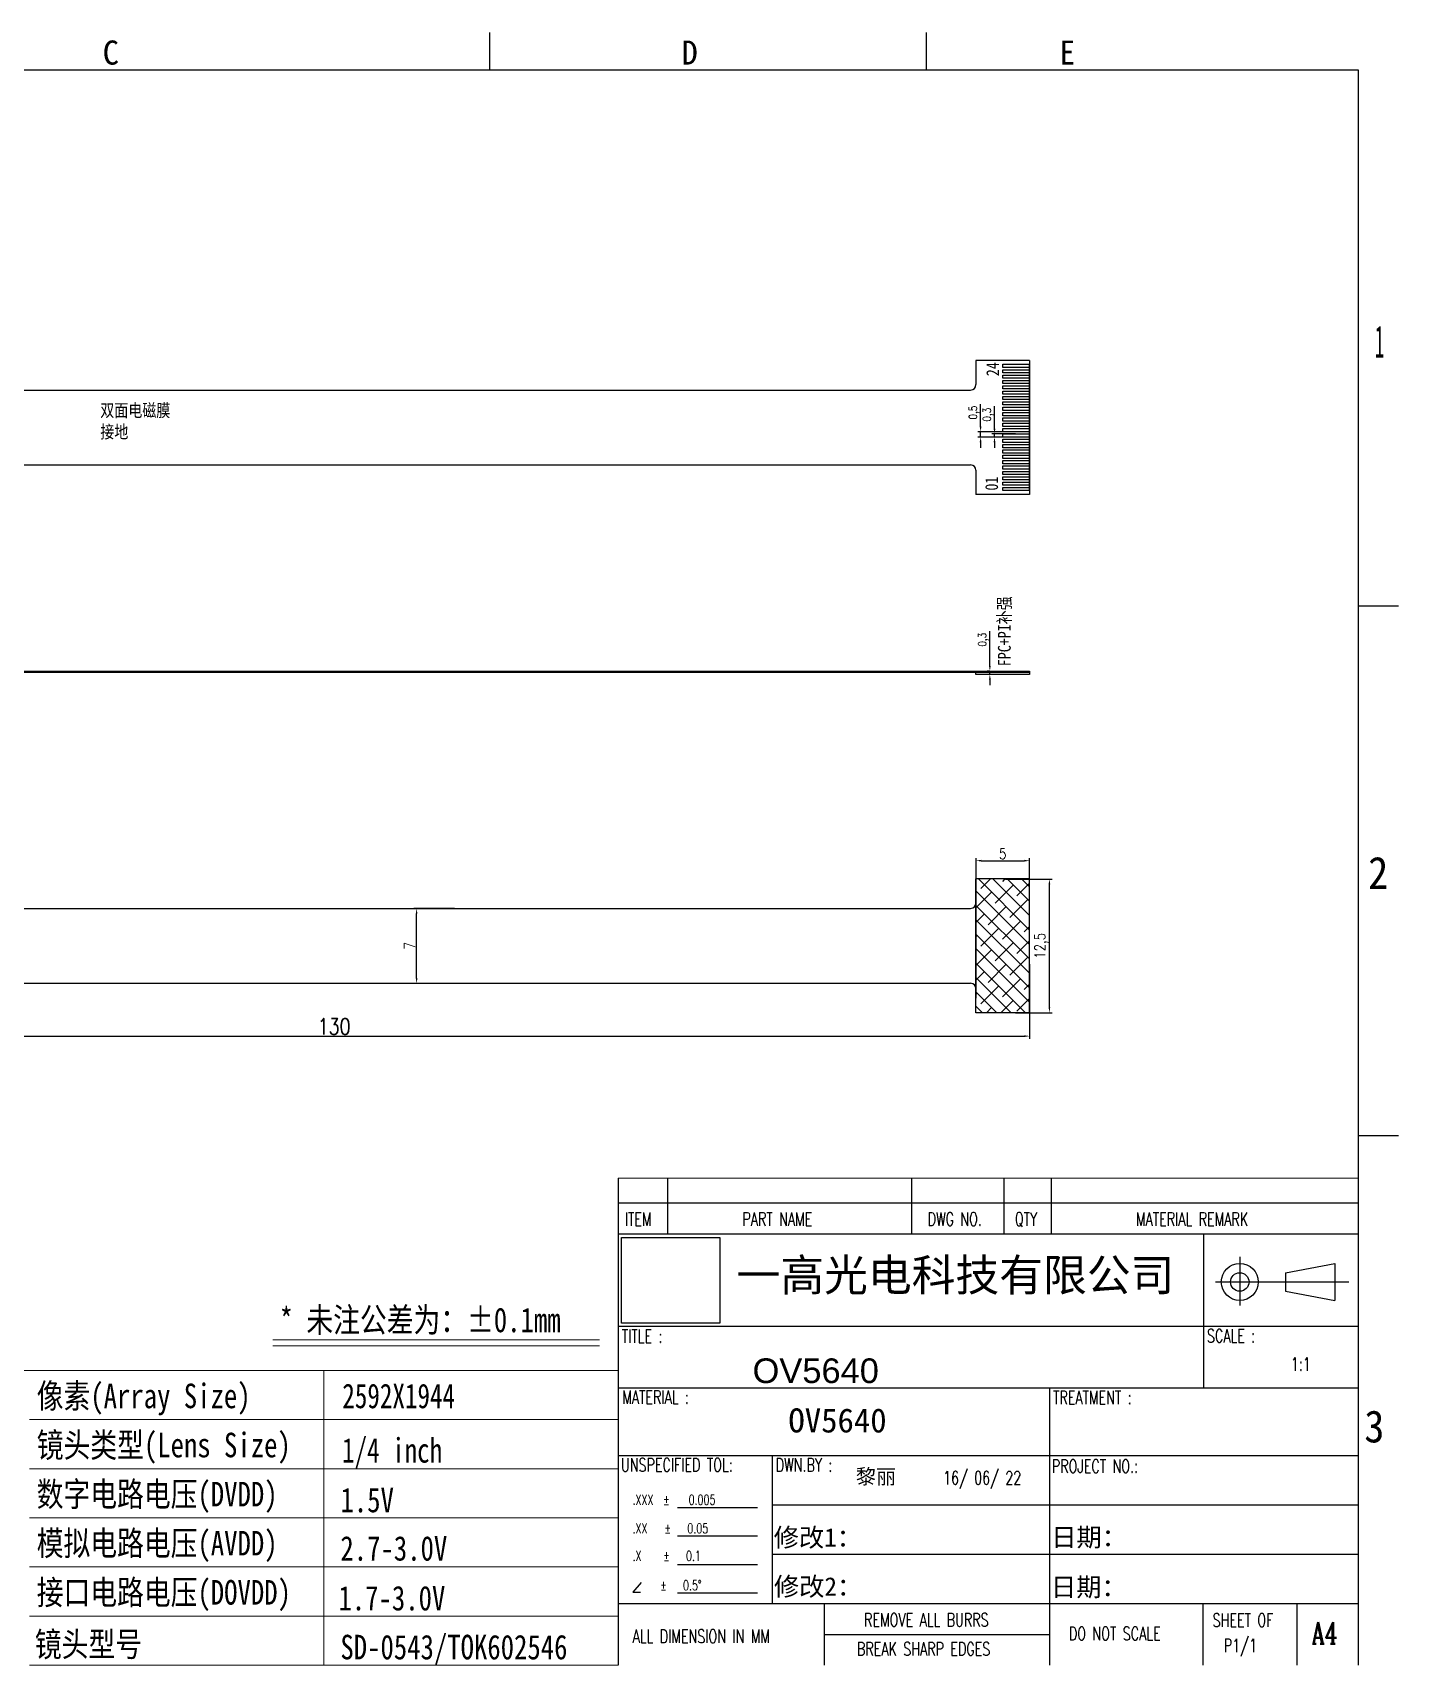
# Model space of a CAD drawing. Header units: millimetres. Extents: x -13735 to -2522, y -872 to 1555.
# Drawn here: x -6774.8 to -6647.2, y -871.5 to -718.9 of the extents above; entities that cross this region are included whole.
import ezdxf

# ---------------------------------------------------------------- set-up
doc = ezdxf.new("R2010")
doc.units = ezdxf.units.MM
doc.header["$LTSCALE"] = 0.3
for name, color, linetype in [('DIM', 3, 'Continuous'), ('DRAW', 7, 'Continuous'), ('图框', 7, 'Continuous')]:
    doc.layers.add(name, color=color, linetype=linetype)
doc.layers.add('粗实线层', color=7, linetype='Continuous', lineweight=18)
doc.styles.add('COMPLEX', font='complex', dxfattribs={"width": 0.7, "height": 3})
doc.styles.add('HZ0', font='romant.shx', dxfattribs={"width": 0.8, "bigfont": 'HZTXT0.shx'})
doc.styles.add('TEXTSTYLE_1', font='txt', dxfattribs={"width": 0.8})
doc.styles.add('仿宋GB2312', font='SimSun.ttf', dxfattribs={"width": 0.8})
doc.styles.add('宋体', font='SimSun.ttf', dxfattribs={"height": 4})
doc.styles.add('样式 2', font='txt.shx')
doc.styles.add('样式 3', font='SIMFANG.TTF', dxfattribs={"width": 0.8})
doc.dimstyles.new('与水平对齐', dxfattribs={"dimscale": 0.5, "dimtxt": 0.9, "dimasz": 1, "dimexe": 0.5, "dimexo": 0.5, "dimgap": 0.3, "dimtad": 1, "dimtxsty": 'Standard', "dimcen": 1, "dimclrd": 3, "dimclrt": 256, "dimazin": 0, "dimtfac": 1, "dimtmove": 0, "dimatfit": 3, "dimfxl": 0, "dimarcsym": 0})
picture_1 = doc.add_image_def('image1.jpg', size_in_pixel=(238, 207))

# ---------------------------------------------------------------- blocks, each defined once
blk = doc.blocks.new('*D152')
at = {"layer": 'Defpoints', "color": 0}
for p in [(-6681.65, -805.76), (-6811.65, -807.59), (-6681.65, -812.72)]:
    blk.add_point(p, dxfattribs=at)
at = {"layer": 'DRAW', "color": 0, "lineweight": -2}
for p, q in [((-6681.65, -806.01), (-6681.65, -812.97)), ((-6811.65, -807.84), (-6811.65, -812.97))]:
    blk.add_line(p, q, dxfattribs=at)
at = {"layer": 'DRAW', "color": 3, "lineweight": -2}
blk.add_line((-6811.15, -812.72), (-6682.15, -812.72), dxfattribs=at)
at = {"layer": 'DRAW', "color": 3}
for points in [[(-6811.15, -812.64), (-6811.15, -812.81), (-6811.65, -812.72)], [(-6682.15, -812.64), (-6682.15, -812.81), (-6681.65, -812.72)]]:
    blk.add_solid(points, dxfattribs=at)
at = {"layer": 'DRAW', "color": 3, "insert": (-6746.65, -811.82), "char_height": 1.5, "attachment_point": 5, "style": 'HZ0'}
blk.add_mtext('130', dxfattribs=at)
blk = doc.blocks.new('*D155')
at = {"layer": 'Defpoints', "color": 0}
for p in [(-6685.36, -778.62), (-6685.17, -778.62), (-6685.17, -778.92)]:
    blk.add_point(p, dxfattribs=at)
at = {"layer": 'DRAW', "color": 3, "lineweight": -2}
for p, q in [((-6685.36, -778.12), (-6685.36, -774.88)), ((-6685.36, -778.92), (-6685.36, -778.62)), ((-6685.36, -779.42), (-6685.36, -779.92))]:
    blk.add_line(p, q, dxfattribs=at)
at = {"layer": 'DRAW', "color": 0, "lineweight": -2}
for p, q in [((-6685.42, -778.62), (-6685.61, -778.62)), ((-6685.42, -778.92), (-6685.61, -778.92))]:
    blk.add_line(p, q, dxfattribs=at)
at = {"layer": 'DRAW', "color": 3}
for points in [[(-6685.44, -778.12), (-6685.27, -778.12), (-6685.36, -778.62)], [(-6685.44, -779.42), (-6685.27, -779.42), (-6685.36, -778.92)]]:
    blk.add_solid(points, dxfattribs=at)
at = {"layer": 'DRAW', "color": 3, "insert": (-6685.95, -775.68), "char_height": 0.75, "attachment_point": 5, "rotation": 90, "style": 'HZ0'}
blk.add_mtext('0,3', dxfattribs=at)
blk = doc.blocks.new('*D156')
at = {"layer": 'Defpoints', "color": 0}
for p in [(-6738.94, -800.79), (-6735.15, -800.79), (-6735.15, -807.79)]:
    blk.add_point(p, dxfattribs=at)
at = {"layer": 'DRAW', "color": 0, "lineweight": -2}
for p, q in [((-6735.4, -800.79), (-6739.19, -800.79)), ((-6735.4, -807.79), (-6739.19, -807.79))]:
    blk.add_line(p, q, dxfattribs=at)
at = {"layer": 'DRAW', "color": 3, "lineweight": -2}
blk.add_line((-6738.94, -807.29), (-6738.94, -801.29), dxfattribs=at)
at = {"layer": 'DRAW', "color": 3}
for points in [[(-6739.02, -801.29), (-6738.86, -801.29), (-6738.94, -800.79)], [(-6739.02, -807.29), (-6738.86, -807.29), (-6738.94, -807.79)]]:
    blk.add_solid(points, dxfattribs=at)
at = {"layer": 'DRAW', "color": 3, "insert": (-6739.59, -804.29), "char_height": 1, "attachment_point": 5, "rotation": 90, "style": 'HZ0'}
blk.add_mtext('7', dxfattribs=at)
blk = doc.blocks.new('*D157')
at = {"layer": 'Defpoints', "color": 0}
for p in [(-6684.92, -756.44), (-6682.7, -756.44), (-6682.7, -756.74)]:
    blk.add_point(p, dxfattribs=at)
at = {"layer": 'DRAW', "color": 3, "lineweight": -2}
for p, q in [((-6684.92, -755.94), (-6684.92, -753.86)), ((-6684.92, -756.74), (-6684.92, -756.44)), ((-6684.92, -757.24), (-6684.92, -757.74))]:
    blk.add_line(p, q, dxfattribs=at)
at = {"layer": 'DRAW', "color": 0, "lineweight": -2}
for p, q in [((-6682.95, -756.44), (-6685.17, -756.44)), ((-6682.95, -756.74), (-6685.17, -756.74))]:
    blk.add_line(p, q, dxfattribs=at)
at = {"layer": 'DRAW', "color": 3}
for points in [[(-6685.01, -755.94), (-6684.84, -755.94), (-6684.92, -756.44)], [(-6685.01, -757.24), (-6684.84, -757.24), (-6684.92, -756.74)]]:
    blk.add_solid(points, dxfattribs=at)
at = {"layer": 'DRAW', "color": 3, "insert": (-6685.52, -754.65), "char_height": 0.75, "attachment_point": 5, "rotation": 90, "style": 'HZ0'}
blk.add_mtext('0,3', dxfattribs=at)
blk = doc.blocks.new('*D158')
at = {"layer": 'Defpoints', "color": 0}
for p in [(-6686.22, -756.24), (-6682.9, -756.24), (-6682.9, -756.74)]:
    blk.add_point(p, dxfattribs=at)
at = {"layer": 'DRAW', "color": 3, "lineweight": -2}
for p, q in [((-6686.22, -755.74), (-6686.22, -753.66)), ((-6686.22, -756.74), (-6686.22, -756.24)), ((-6686.22, -757.24), (-6686.22, -757.74))]:
    blk.add_line(p, q, dxfattribs=at)
at = {"layer": 'DRAW', "color": 0, "lineweight": -2}
for p, q in [((-6683.15, -756.24), (-6686.47, -756.24)), ((-6683.15, -756.74), (-6686.47, -756.74))]:
    blk.add_line(p, q, dxfattribs=at)
at = {"layer": 'DRAW', "color": 3}
for points in [[(-6686.31, -755.74), (-6686.14, -755.74), (-6686.22, -756.24)], [(-6686.31, -757.24), (-6686.14, -757.24), (-6686.22, -756.74)]]:
    blk.add_solid(points, dxfattribs=at)
at = {"layer": 'DRAW', "color": 3, "insert": (-6686.82, -754.45), "char_height": 0.75, "attachment_point": 5, "rotation": 90, "style": 'HZ0'}
blk.add_mtext('0,5', dxfattribs=at)
blk = doc.blocks.new('*D159')
at = {"layer": 'Defpoints', "color": 0}
for p in [(-6681.65, -796.33), (-6686.65, -809.41), (-6681.65, -808.89)]:
    blk.add_point(p, dxfattribs=at)
at = {"layer": 'DRAW', "color": 0, "lineweight": -2}
for p, q in [((-6686.65, -809.16), (-6686.65, -796.08)), ((-6681.65, -808.64), (-6681.65, -796.08))]:
    blk.add_line(p, q, dxfattribs=at)
at = {"layer": 'DRAW', "color": 3, "lineweight": -2}
blk.add_line((-6686.15, -796.33), (-6682.15, -796.33), dxfattribs=at)
at = {"layer": 'DRAW', "color": 3}
for points in [[(-6686.15, -796.24), (-6686.15, -796.41), (-6686.65, -796.33)], [(-6682.15, -796.24), (-6682.15, -796.41), (-6681.65, -796.33)]]:
    blk.add_solid(points, dxfattribs=at)
at = {"layer": 'DRAW', "color": 3, "insert": (-6684.15, -795.68), "char_height": 1, "attachment_point": 5, "style": 'HZ0'}
blk.add_mtext('5', dxfattribs=at)
blk = doc.blocks.new('*D160')
at = {"layer": 'Defpoints', "color": 0}
for p in [(-6684.15, -798.04), (-6679.79, -798.04), (-6683.21, -810.54)]:
    blk.add_point(p, dxfattribs=at)
at = {"layer": 'DRAW', "color": 0, "lineweight": -2}
for p, q in [((-6683.9, -798.04), (-6679.54, -798.04)), ((-6682.96, -810.54), (-6679.54, -810.54))]:
    blk.add_line(p, q, dxfattribs=at)
at = {"layer": 'DRAW', "color": 3, "lineweight": -2}
blk.add_line((-6679.79, -810.04), (-6679.79, -798.54), dxfattribs=at)
at = {"layer": 'DRAW', "color": 3}
for points in [[(-6679.87, -798.54), (-6679.71, -798.54), (-6679.79, -798.04)], [(-6679.87, -810.04), (-6679.71, -810.04), (-6679.79, -810.54)]]:
    blk.add_solid(points, dxfattribs=at)
at = {"layer": 'DRAW', "color": 3, "insert": (-6680.53, -804.29), "char_height": 1, "attachment_point": 5, "rotation": 90, "style": 'HZ0'}
blk.add_mtext('12,5', dxfattribs=at)

msp = doc.modelspace()

# ---------------------------------------------------------------- hatches: boundary and pattern name
at = {"layer": 'DRAW'}
h = msp.add_hatch(dxfattribs=at)
h.set_pattern_fill('ANSI38', color=256, scale=0.3, angle=90, style=0)
h.set_pattern_definition([(135, (-7572.8873, 6090.8239), (-0.67351921, -0.67351921), []), (225, (-7572.8873, 6090.8239), (-0.67351921, -2.02055763), [2.38125, -1.42875])])
h.paths.add_polyline_path([(-6681.654, -798.036), (-6686.654, -798.036), (-6686.654, -810.536), (-6681.654, -810.536)])

# ---------------------------------------------------------------- linework, layer by layer
for p, q in [((-6681.654, -749.593), (-6686.654, -749.593)), ((-6686.654, -749.593), (-6686.654, -751.843)), ((-6684.154, -750.243), (-6684.154, -749.943)), ((-6684.154, -749.943), (-6681.654, -749.943)), ((-6681.654, -750.243), (-6684.154, -750.243)), ((-6684.154, -750.743), (-6684.154, -750.443)), ((-6684.154, -750.443), (-6681.654, -750.443)), ((-6681.654, -749.593), (-6681.654, -762.093)), ((-6681.654, -761.743), (-6681.654, -749.943)), ((-6681.654, -750.743), (-6684.154, -750.743)), ((-6684.154, -751.243), (-6684.154, -750.943)), ((-6684.154, -750.943), (-6681.654, -750.943)), ((-6681.654, -751.243), (-6684.154, -751.243)), ((-6684.154, -751.743), (-6684.154, -751.443)), ((-6684.154, -751.443), (-6681.654, -751.443)), ((-6681.654, -751.743), (-6684.154, -751.743)), ((-6684.154, -752.243), (-6684.154, -751.943)), ((-6684.154, -751.943), (-6681.654, -751.943)), ((-6803.154, -752.343), (-6687.154, -752.343)), ((-6681.654, -752.243), (-6684.154, -752.243)), ((-6684.154, -752.743), (-6684.154, -752.443)), ((-6684.154, -752.443), (-6681.654, -752.443)), ((-6681.654, -752.743), (-6684.154, -752.743)), ((-6684.154, -753.243), (-6684.154, -752.943)), ((-6684.154, -752.943), (-6681.654, -752.943)), ((-6681.654, -753.243), (-6684.154, -753.243)), ((-6684.154, -753.743), (-6684.154, -753.443)), ((-6684.154, -753.443), (-6681.654, -753.443)), ((-6681.654, -753.743), (-6684.154, -753.743)), ((-6684.154, -754.243), (-6684.154, -753.943)), ((-6684.154, -753.943), (-6681.654, -753.943)), ((-6681.654, -754.243), (-6684.154, -754.243)), ((-6684.154, -754.743), (-6684.154, -754.443)), ((-6684.154, -754.443), (-6681.654, -754.443)), ((-6681.654, -754.743), (-6684.154, -754.743)), ((-6684.154, -755.243), (-6684.154, -754.943)), ((-6684.154, -754.943), (-6681.654, -754.943)), ((-6681.654, -755.243), (-6684.154, -755.243)), ((-6684.154, -755.743), (-6684.154, -755.443)), ((-6684.154, -755.443), (-6681.654, -755.443)), ((-6681.654, -755.743), (-6684.154, -755.743)), ((-6684.154, -756.243), (-6684.154, -755.943)), ((-6684.154, -755.943), (-6681.654, -755.943)), ((-6681.654, -756.243), (-6684.154, -756.243)), ((-6684.154, -756.743), (-6684.154, -756.443)), ((-6684.154, -756.443), (-6681.654, -756.443)), ((-6681.654, -756.743), (-6684.154, -756.743)), ((-6684.154, -757.243), (-6684.154, -756.943)), ((-6684.154, -756.943), (-6681.654, -756.943)), ((-6681.654, -757.243), (-6684.154, -757.243)), ((-6684.154, -757.743), (-6684.154, -757.443)), ((-6684.154, -757.443), (-6681.654, -757.443)), ((-6681.654, -757.743), (-6684.154, -757.743)), ((-6684.154, -758.243), (-6684.154, -757.943)), ((-6684.154, -757.943), (-6681.654, -757.943)), ((-6681.654, -758.243), (-6684.154, -758.243)), ((-6803.154, -759.343), (-6687.154, -759.343)), ((-6684.154, -758.743), (-6684.154, -758.443)), ((-6684.154, -758.443), (-6681.654, -758.443)), ((-6681.654, -758.743), (-6684.154, -758.743)), ((-6684.154, -759.243), (-6684.154, -758.943)), ((-6684.154, -758.943), (-6681.654, -758.943)), ((-6681.654, -759.243), (-6684.154, -759.243)), ((-6684.154, -759.743), (-6684.154, -759.443)), ((-6684.154, -759.443), (-6681.654, -759.443)), ((-6681.654, -759.743), (-6684.154, -759.743)), ((-6686.654, -759.843), (-6686.654, -762.093)), ((-6684.154, -760.243), (-6684.154, -759.943)), ((-6684.154, -759.943), (-6681.654, -759.943)), ((-6681.654, -760.243), (-6684.154, -760.243)), ((-6684.154, -760.743), (-6684.154, -760.443)), ((-6684.154, -760.443), (-6681.654, -760.443)), ((-6681.654, -760.743), (-6684.154, -760.743)), ((-6684.154, -761.243), (-6684.154, -760.943)), ((-6684.154, -760.943), (-6681.654, -760.943)), ((-6681.654, -761.243), (-6684.154, -761.243)), ((-6681.654, -762.093), (-6686.654, -762.093)), ((-6684.154, -761.743), (-6684.154, -761.443)), ((-6684.154, -761.443), (-6681.654, -761.443)), ((-6681.654, -761.743), (-6684.154, -761.743)), ((-6811.654, -778.62), (-6681.654, -778.62)), ((-6681.654, -778.74), (-6811.654, -778.74)), ((-6686.654, -778.92), (-6686.654, -778.74)), ((-6681.654, -778.92), (-6686.654, -778.92)), ((-6681.654, -778.62), (-6681.654, -778.74)), ((-6681.654, -778.74), (-6681.654, -778.92)), ((-6681.654, -798.036), (-6686.654, -798.036)), ((-6686.654, -800.286), (-6686.654, -798.036)), ((-6686.654, -810.536), (-6686.654, -798.036)), ((-6681.654, -810.536), (-6681.654, -798.036)), ((-6803.154, -800.786), (-6687.154, -800.786)), ((-6803.154, -807.786), (-6687.154, -807.786)), ((-6686.654, -810.536), (-6686.654, -808.286)), ((-6681.654, -810.536), (-6686.654, -810.536))]:
    msp.add_line(p, q, dxfattribs=at)
for centre, start, end in [((-6687.154, -751.843), 270, 0), ((-6687.154, -759.843), 0, 90), ((-6687.154, -800.286), 270, 0), ((-6687.154, -808.286), 0, 90)]:
    msp.add_arc(centre, 0.5, start, end, dxfattribs=at)
at = {"layer": '图框', "color": 7, "linetype": 'Continuous'}
for p, q in [((-6732.09, -722.432), (-6732.09, -718.948)), ((-6691.29, -722.432), (-6691.29, -718.948)), ((-6861.211, -722.432), (-6650.923, -722.432)), ((-6650.923, -722.432), (-6650.923, -871.508)), ((-6650.924, -772.508), (-6647.174, -772.508)), ((-6650.924, -822.008), (-6647.174, -822.008))]:
    msp.add_line(p, q, dxfattribs=at)
at = {"layer": '粗实线层', "lineweight": -3}
for p, q in [((-6720.108, -826.004), (-6720.108, -871.508)), ((-6715.5, -826.004), (-6715.5, -831.188)), ((-6692.678, -826.004), (-6692.678, -831.188)), ((-6684.063, -826.004), (-6684.063, -831.188)), ((-6679.618, -826.004), (-6679.618, -831.188)), ((-6720.108, -828.308), (-6650.988, -828.308)), ((-6720.108, -831.188), (-6650.988, -831.188)), ((-6665.388, -831.188), (-6665.388, -845.588)), ((-6661.995, -833.357), (-6661.995, -837.892)), ((-6657.723, -834.832), (-6653.115, -833.968)), ((-6653.115, -833.968), (-6653.115, -837.424)), ((-6664.272, -835.696), (-6651.816, -835.696)), ((-6657.723, -834.832), (-6657.723, -836.56)), ((-6657.723, -836.56), (-6653.115, -837.424)), ((-6720.108, -839.828), (-6650.988, -839.828)), ((-6720.108, -844.003), (-6720.108, -871.508)), ((-6720.108, -845.588), (-6650.988, -845.588)), ((-6679.788, -845.588), (-6679.788, -865.748)), ((-6720.108, -851.924), (-6650.988, -851.924)), ((-6705.708, -851.924), (-6705.708, -865.748)), ((-6714.558, -856.759), (-6707.077, -856.759)), ((-6705.708, -856.532), (-6650.988, -856.532)), ((-6714.558, -859.429), (-6707.077, -859.429)), ((-6705.708, -861.14), (-6650.988, -861.14)), ((-6714.558, -862.096), (-6707.077, -862.096)), ((-6717.949, -863.771), (-6718.721, -864.697)), ((-6718.721, -864.697), (-6718.01, -864.697)), ((-6714.558, -864.762), (-6707.077, -864.762)), ((-6720.108, -865.748), (-6650.988, -865.748)), ((-6720.108, -865.748), (-6650.988, -865.748)), ((-6700.835, -865.748), (-6700.835, -871.508)), ((-6679.788, -865.748), (-6679.788, -871.508)), ((-6665.456, -865.748), (-6665.456, -871.508)), ((-6656.672, -865.748), (-6656.672, -871.508)), ((-6700.835, -868.628), (-6679.788, -868.628))]:
    msp.add_line(p, q, dxfattribs=at)
at = {"layer": '粗实线层'}
for p, q in [((-6720.108, -826.004), (-6650.988, -826.004)), ((-6752.384, -841.114), (-6721.836, -841.114)), ((-6752.384, -841.667), (-6721.836, -841.667))]:
    msp.add_line(p, q, dxfattribs=at)
at = {"layer": '粗实线层', "lineweight": 18}
for p, q in [((-6830.134, -843.975), (-6720.108, -843.975)), ((-6747.615, -843.975), (-6747.615, -871.508)), ((-6775.121, -848.564), (-6720.108, -848.564)), ((-6775.121, -853.153), (-6720.108, -853.153)), ((-6775.121, -857.742), (-6720.108, -857.742)), ((-6775.121, -862.33), (-6720.108, -862.33)), ((-6775.121, -866.919), (-6720.108, -866.919)), ((-6775.121, -871.508), (-6720.108, -871.508))]:
    msp.add_line(p, q, dxfattribs=at)
at = {"layer": '粗实线层', "lineweight": -3}
for radius in [1.728, 0.864]:
    msp.add_circle((-6661.995, -835.696), radius, dxfattribs=at)

# ---------------------------------------------------------------- texts
at = {"layer": 'DIM', "color": 3, "char_height": 1.2, "width": 7.27153, "attachment_point": 1, "rotation": 90, "style": '样式 3'}
for s, insert in [('{\\fSimSun|b0|i0|c134|p2;24}', (-6685.688, -751.054)), ('{\\fSimSun|b0|i0|c134|p2;01}', (-6685.795, -761.74)), ('{\\fSimSun|b0|i0|c134|p2;FPC+PI补强}', (-6684.605, -778.155))]:
    msp.add_mtext(s, dxfattribs=dict(at, insert=insert))
at = {"layer": 'DIM', "color": 3, "insert": (-6768.505, -753.644), "char_height": 1.2, "width": 7.27153, "attachment_point": 1, "style": '样式 3'}
msp.add_mtext('{\\fSimSun|b0|i0|c134|p2;双面电磁膜接地}', dxfattribs=at)
at = {"layer": '图框', "linetype": 'Continuous', "style": 'TEXTSTYLE_1'}
for s, p in [('C', (-6768.288, -721.933)), ('D', (-6714.182, -721.933))]:
    msp.add_text(s, height=2.25, dxfattribs=at).set_placement(p)
for s, height, width, p in [('E', 2.25, 0.916667, (-6678.816, -721.933)), ('1', 3, 0.416667, (-6649.361, -749.31)), ('2', 3, 0.916667, (-6649.994, -798.958)), ('3', 3, 0.916667, (-6650.353, -850.692))]:
    msp.add_text(s, height=height, dxfattribs=dict(at, width=width)).set_placement(p)
at = {"layer": '粗实线层', "lineweight": -3, "style": 'COMPLEX', "width": 0.7}
for s, height, p in [('ITEM', 1.2442, (-6719.482, -830.436)), ('PART NAME', 1.2442, (-6708.492, -830.436)), ('DWG NO.', 1.2442, (-6691.177, -830.436)), ('QTY', 1.2442, (-6683.023, -830.436)), ('MATERIAL REMARK', 1.24416, (-6671.703, -830.436)), ('TITLE :', 1.2442, (-6719.767, -841.393)), ('SCALE :', 1.2442, (-6665.069, -841.35)), ('1:1', 1.2442, (-6657.215, -843.99)), ('MATERIAL :', 1.2442, (-6719.719, -847.092)), ('TREATMENT :', 1.24416, (-6679.453, -847.113)), ('UNSPECIFIED TOL:', 1.24416, (-6719.839, -853.417)), ('DWN.BY :', 1.2442, (-6705.379, -853.421)), ('PROJECT NO.:', 1.24416, (-6679.562, -853.534)), ('16/ 06/ 22', 1.2442, (-6689.733, -854.626)), ('.XXX  %%p   0.005', 0.93312, (-6718.755, -856.517)), ('.XX   %%p   0.05', 0.93312, (-6718.755, -859.186)), ('.X    %%p   0.1', 0.93312, (-6718.755, -861.76)), ('      %%p   0.5%%D', 0.93312, (-6719.094, -864.506)), ('REMOVE ALL BURRS ', 1.24416, (-6697.116, -867.896)), ('DO NOT SCALE', 1.24416, (-6677.976, -869.18)), ('SHEET OF ', 1.2442, (-6664.534, -867.917)), ('A4', 2.0358, (-6655.275, -869.522)), ('ALL DIMENSION IN MM', 1.24416, (-6718.754, -869.433)), ('BREAK SHARP EDGES', 1.24416, (-6697.782, -870.61)), ('P1/1', 1.2442, (-6663.491, -870.286))]:
    msp.add_text(s, height=height, dxfattribs=at).set_placement(p)
at = {"layer": '粗实线层', "lineweight": 18}
for s, height, style, width, p in [('* 未注公差为：%%P0.1mm', 2.29439, '仿宋GB2312', 0.8, (-6751.741, -840.389)), ('像素(Array Size)', 2.29439, '仿宋GB2312', 0.8, (-6774.448, -847.492)), ('2592X1944', 2.2944, '宋体', 0.75, (-6745.884, -847.492)), ('镜头类型(Lens Size)', 2.29439, '仿宋GB2312', 0.8, (-6774.448, -852.08)), ('1/4 inch', 2.2944, '宋体', 0.75, (-6745.914, -852.577)), ('数字电路电压(DVDD)', 2.29439, '仿宋GB2312', 0.8, (-6774.448, -856.669)), ('1.5V', 2.2944, '仿宋GB2312', 0.8, (-6746.056, -857.219)), ('模拟电路电压(AVDD)', 2.29439, '仿宋GB2312', 0.8, (-6774.448, -861.258)), ('2.7-3.0V', 2.2944, '仿宋GB2312', 0.8, (-6746.063, -861.738)), ('接口电路电压(DOVDD)', 2.29439, '仿宋GB2312', 0.8, (-6774.448, -865.847)), ('1.7-3.0V', 2.2944, '仿宋GB2312', 0.8, (-6746.245, -866.39)), ('镜头型号', 2.2944, '仿宋GB2312', 0.8, (-6774.625, -870.702)), ('SD-0543/TOK602546', 2.29439, '仿宋GB2312', 0.8, (-6746.064, -870.964))]:
    msp.add_text(s, height=height, dxfattribs=dict(at, style=style, width=width)).set_placement(p)
at = {"layer": '粗实线层', "attachment_point": 1}
for s, insert, char_height, width, style in [('{\\fArial|b0|i0|c0|p32;^I\\fSimSun|b0|i0|c134|p2;\\H0.86806x;一高光电科技有限公司}', (-6722.858, -833.548), 3.456, 73.36536, '宋体'), ('{\\fArial|b0|i0|c161|p32;OV5640}', (-6707.537, -842.838), 2.304, 35.08868, '宋体'), ('{\\fKaiTi_GB2312|b0|i0|c134|p49;OV5640}', (-6704.188, -847.511), 2.25, 32.55714, '宋体'), ('{\\fSimSun|b0|i0|c134|p54;黎丽}', (-6697.885, -853.186), 1.3824, 6.85089, '样式 2'), ('{\\fSimSun|b0|i0|c134|p54;修改1：}', (-6705.561, -858.705), 1.728, 8.56362, '样式 2'), ('{\\fSimSun|b0|i0|c134|p54;日期：}', (-6679.616, -858.682), 1.728, 8.56362, '样式 2'), ('{\\fSimSun|b0|i0|c134|p54;修改2：}', (-6705.536, -863.29), 1.728, 8.56362, '样式 2'), ('{\\fSimSun|b0|i0|c134|p54;日期：}', (-6679.641, -863.342), 1.728, 8.56362, '样式 2')]:
    msp.add_mtext(s, dxfattribs=dict(at, insert=insert, char_height=char_height, width=width, style=style))

# ---------------------------------------------------------------- dimensions: what is measured, and where the dimension line sits
at = {"layer": 'DRAW'}
for base, p1, p2, override, picture, middle in [((-6686.223, -756.243), (-6682.904, -756.743), (-6682.904, -756.243), {"dimtxt": 1.5, "dimtxsty": 'HZ0', "dimclrt": 3, "dimfxl": 0.5, "dimarcsym": 1}, '*D158', (-6686.819, -754.451)), ((-6684.922, -756.443), (-6682.698, -756.743), (-6682.698, -756.443), {"dimtxt": 1.5, "dimtxsty": 'HZ0', "dimclrt": 3, "dimfxl": 0.5, "dimarcsym": 1}, '*D157', (-6685.519, -754.651)), ((-6679.789, -798.036), (-6683.205, -810.536), (-6684.154, -798.036), {"dimtxt": 2, "dimtxsty": 'HZ0', "dimclrt": 3, "dimfxl": 0.5, "dimarcsym": 1}, '*D160', (-6680.534, -804.286)), ((-6738.94, -800.786), (-6735.154, -807.786), (-6735.154, -800.786), {"dimtxt": 2, "dimtxsty": 'HZ0', "dimclrt": 3, "dimfxl": 0.5, "dimarcsym": 1}, '*D156', (-6739.59, -804.286))]:
    dim = msp.add_linear_dim(base=base, p1=p1, p2=p2, angle=90, dimstyle='与水平对齐', override=override, dxfattribs=at)
    dim.commit()
    dim.dimension.update_dxf_attribs({"geometry": picture, "text_midpoint": middle})
for base, p1, p2, angle, override, picture, middle in [((-6685.358, -778.62), (-6685.166, -778.92), (-6685.166, -778.62), 90, {"dimtxt": 1.5, "dimtxsty": 'HZ0', "dimclrt": 3, "dimfxl": 0.5, "dimarcsym": 1}, '*D155', (-6685.358, -775.676)), ((-6681.654, -796.326), (-6686.654, -809.411), (-6681.654, -808.895), 180, {"dimtxt": 2, "dimtxsty": 'HZ0', "dimclrt": 3, "dimfxl": 0.5, "dimarcsym": 1}, '*D159', (-6684.154, -796.326)), ((-6681.654, -812.724), (-6811.654, -807.589), (-6681.654, -805.765), 180, {"dimtxt": 3, "dimtxsty": 'HZ0', "dimclrt": 3, "dimfxl": 0.5, "dimarcsym": 1}, '*D152', (-6746.654, -812.724))]:
    dim = msp.add_linear_dim(base=base, p1=p1, p2=p2, angle=angle, dimstyle='与水平对齐', override=override, dxfattribs=at)
    dim.commit()
    dim.dimension.update_dxf_attribs({"geometry": picture, "text_midpoint": middle, "dimtype": 160})

# ---------------------------------------------------------------- pictures from other files: only their frames are drawn
image = msp.add_image(picture_1, insert=(-6719.8, -839.547), size_in_units=(9.218, 8.017), dxfattribs=at)
image.dxf.flags = 7

doc.saveas('drawing.dxf')
